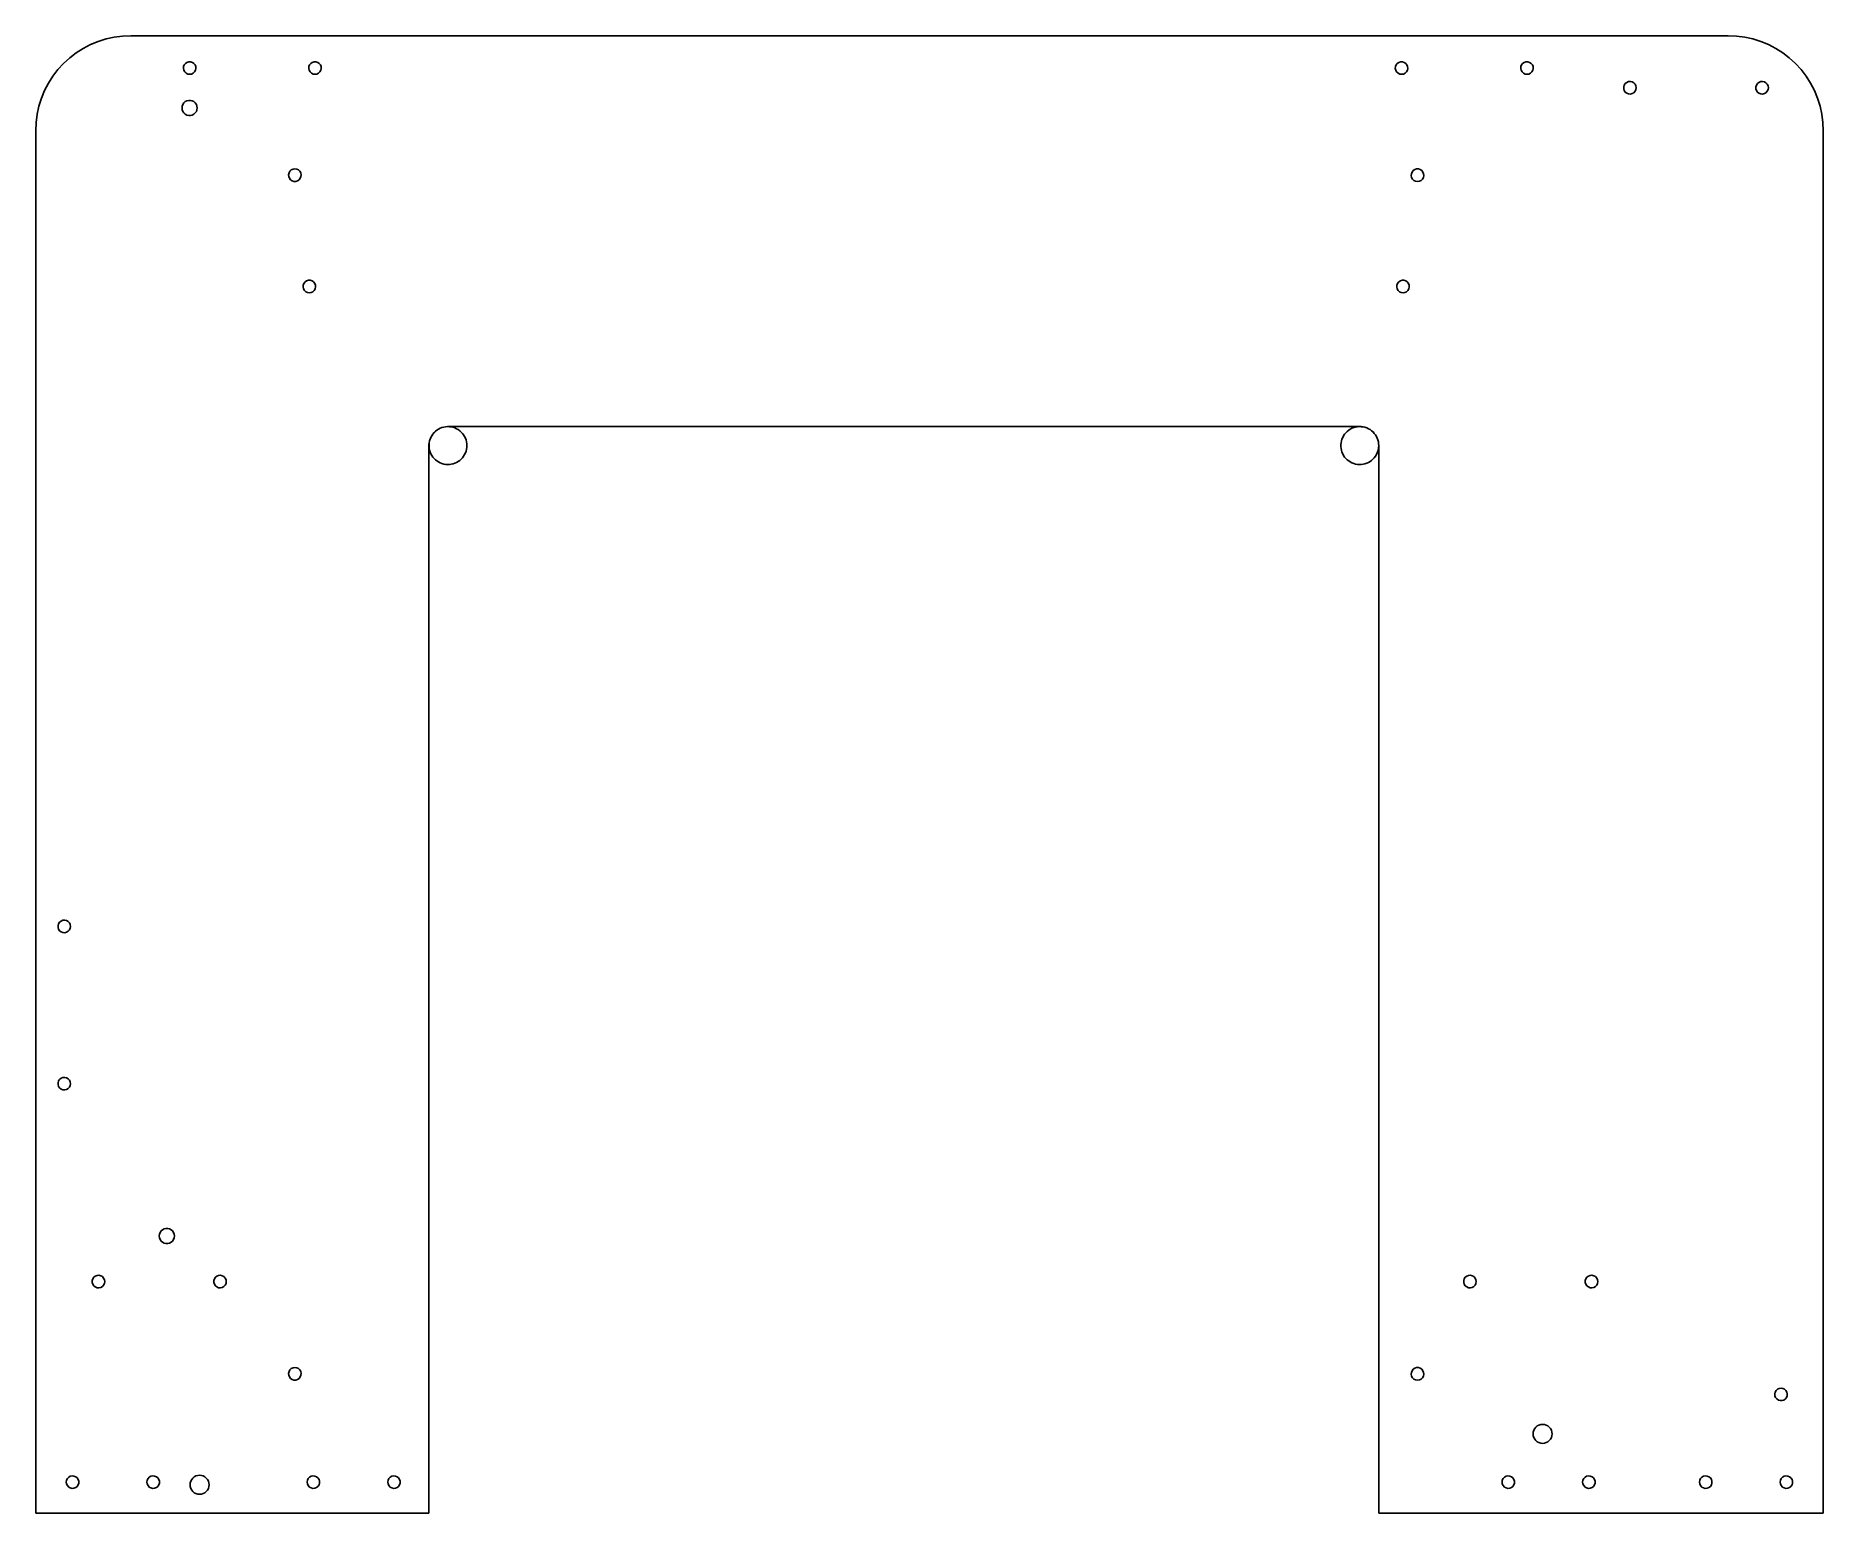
# Model space of a CAD drawing. Header units: metres. Extents: x -235 to 235, y 0 to 389.
import ezdxf

# ---------------------------------------------------------------- set-up
doc = ezdxf.new("R2010")
doc.units = ezdxf.units.M

msp = doc.modelspace()

# ---------------------------------------------------------------- linework, layer by layer
for p, q in [((-220.815, 386.658), (-222.75, 385.651)), ((-218.8, 387.492), (-220.815, 386.658)), ((-216.72, 388.148), (-218.8, 387.492)), ((-214.591, 388.62), (-216.72, 388.148)), ((-212.429, 388.905), (-214.591, 388.62)), ((-210.25, 389), (-212.429, 388.905)), ((210.25, 389), (-210.25, 389)), ((212.429, 388.905), (210.25, 389)), ((214.591, 388.62), (212.429, 388.905)), ((216.72, 388.148), (214.591, 388.62)), ((218.8, 387.492), (216.72, 388.148)), ((220.815, 386.658), (218.8, 387.492)), ((222.75, 385.651), (220.815, 386.658)), ((-227.928, 381.678), (-229.401, 380.07)), ((-226.32, 383.151), (-227.928, 381.678)), ((-224.589, 384.479), (-226.32, 383.151)), ((-222.75, 385.651), (-224.589, 384.479)), ((-196.359, 380.867), (-196.179, 381.325)), ((-196.179, 381.325), (-195.872, 381.71)), ((-195.872, 381.71), (-195.466, 381.987)), ((-195.466, 381.987), (-194.996, 382.132)), ((-194.996, 382.132), (-194.504, 382.132)), ((-194.504, 382.132), (-194.034, 381.987)), ((-194.034, 381.987), (-193.628, 381.71)), ((-193.628, 381.71), (-193.321, 381.325)), ((-193.321, 381.325), (-193.141, 380.867)), ((-163.359, 380.867), (-163.179, 381.325)), ((-163.179, 381.325), (-162.872, 381.71)), ((-162.872, 381.71), (-162.466, 381.987)), ((-162.466, 381.987), (-161.996, 382.132)), ((-161.996, 382.132), (-161.504, 382.132)), ((-161.504, 382.132), (-161.034, 381.987)), ((-161.034, 381.987), (-160.628, 381.71)), ((-160.628, 381.71), (-160.321, 381.325)), ((-160.321, 381.325), (-160.141, 380.867)), ((122.641, 380.867), (122.821, 381.325)), ((122.821, 381.325), (123.128, 381.71)), ((123.128, 381.71), (123.534, 381.987)), ((123.534, 381.987), (124.004, 382.132)), ((124.004, 382.132), (124.496, 382.132)), ((124.496, 382.132), (124.966, 381.987)), ((124.966, 381.987), (125.372, 381.71)), ((125.372, 381.71), (125.679, 381.325)), ((125.679, 381.325), (125.859, 380.867)), ((155.641, 380.867), (155.821, 381.325)), ((155.821, 381.325), (156.128, 381.71)), ((156.128, 381.71), (156.534, 381.987)), ((156.534, 381.987), (157.004, 382.132)), ((157.004, 382.132), (157.496, 382.132)), ((157.496, 382.132), (157.966, 381.987)), ((157.966, 381.987), (158.372, 381.71)), ((158.372, 381.71), (158.679, 381.325)), ((158.679, 381.325), (158.859, 380.867)), ((224.589, 384.479), (222.75, 385.651)), ((226.32, 383.151), (224.589, 384.479)), ((227.928, 381.678), (226.32, 383.151)), ((229.401, 380.07), (227.928, 381.678)), ((-231.901, 376.5), (-232.908, 374.565)), ((-230.729, 378.339), (-231.901, 376.5)), ((-229.401, 380.07), (-230.729, 378.339)), ((-196.395, 380.377), (-196.359, 380.867)), ((-196.286, 379.897), (-196.395, 380.377)), ((-196.04, 379.471), (-196.286, 379.897)), ((-195.679, 379.137), (-196.04, 379.471)), ((-195.236, 378.923), (-195.679, 379.137)), ((-194.75, 378.85), (-195.236, 378.923)), ((-194.264, 378.923), (-194.75, 378.85)), ((-193.821, 379.137), (-194.264, 378.923)), ((-193.46, 379.471), (-193.821, 379.137)), ((-193.214, 379.897), (-193.46, 379.471)), ((-193.105, 380.377), (-193.214, 379.897)), ((-193.141, 380.867), (-193.105, 380.377)), ((-163.395, 380.377), (-163.359, 380.867)), ((-163.286, 379.897), (-163.395, 380.377)), ((-163.04, 379.471), (-163.286, 379.897)), ((-162.679, 379.137), (-163.04, 379.471)), ((-162.236, 378.923), (-162.679, 379.137)), ((-161.75, 378.85), (-162.236, 378.923)), ((-161.264, 378.923), (-161.75, 378.85)), ((-160.821, 379.137), (-161.264, 378.923)), ((-160.46, 379.471), (-160.821, 379.137)), ((-160.214, 379.897), (-160.46, 379.471)), ((-160.105, 380.377), (-160.214, 379.897)), ((-160.141, 380.867), (-160.105, 380.377)), ((122.605, 380.377), (122.641, 380.867)), ((122.714, 379.897), (122.605, 380.377)), ((122.96, 379.471), (122.714, 379.897)), ((123.321, 379.137), (122.96, 379.471)), ((123.764, 378.923), (123.321, 379.137)), ((124.25, 378.85), (123.764, 378.923)), ((124.736, 378.923), (124.25, 378.85)), ((125.179, 379.137), (124.736, 378.923)), ((125.54, 379.471), (125.179, 379.137)), ((125.786, 379.897), (125.54, 379.471)), ((125.895, 380.377), (125.786, 379.897)), ((125.859, 380.867), (125.895, 380.377)), ((155.605, 380.377), (155.641, 380.867)), ((155.714, 379.897), (155.605, 380.377)), ((155.96, 379.471), (155.714, 379.897)), ((156.321, 379.137), (155.96, 379.471)), ((156.764, 378.923), (156.321, 379.137)), ((157.25, 378.85), (156.764, 378.923)), ((157.736, 378.923), (157.25, 378.85)), ((158.179, 379.137), (157.736, 378.923)), ((158.54, 379.471), (158.179, 379.137)), ((158.786, 379.897), (158.54, 379.471)), ((158.895, 380.377), (158.786, 379.897)), ((158.859, 380.867), (158.895, 380.377)), ((182.863, 376.016), (183.14, 376.422)), ((183.14, 376.422), (183.525, 376.729)), ((183.525, 376.729), (183.983, 376.909)), ((183.983, 376.909), (184.473, 376.945)), ((184.473, 376.945), (184.953, 376.836)), ((184.953, 376.836), (185.379, 376.59)), ((185.379, 376.59), (185.713, 376.229)), ((217.663, 376.016), (217.94, 376.422)), ((217.94, 376.422), (218.325, 376.729)), ((218.325, 376.729), (218.783, 376.909)), ((218.783, 376.909), (219.273, 376.945)), ((219.273, 376.945), (219.753, 376.836)), ((219.753, 376.836), (220.179, 376.59)), ((220.179, 376.59), (220.513, 376.229)), ((230.729, 378.339), (229.401, 380.07)), ((231.901, 376.5), (230.729, 378.339)), ((232.908, 374.565), (231.901, 376.5)), ((-233.742, 372.55), (-234.398, 370.47)), ((-232.908, 374.565), (-233.742, 372.55)), ((-195.886, 371.646), (-195.459, 371.87)), ((-195.459, 371.87), (-194.991, 371.985)), ((-194.991, 371.985), (-194.509, 371.985)), ((-194.509, 371.985), (-194.041, 371.87)), ((-194.041, 371.87), (-193.614, 371.646)), ((182.718, 375.546), (182.863, 376.016)), ((182.718, 375.054), (182.718, 375.546)), ((182.863, 374.584), (182.718, 375.054)), ((183.14, 374.178), (182.863, 374.584)), ((183.525, 373.871), (183.14, 374.178)), ((183.983, 373.691), (183.525, 373.871)), ((184.473, 373.655), (183.983, 373.691)), ((184.953, 373.764), (184.473, 373.655)), ((185.379, 374.01), (184.953, 373.764)), ((185.713, 374.371), (185.379, 374.01)), ((185.713, 376.229), (185.927, 375.786)), ((185.927, 374.814), (185.713, 374.371)), ((185.927, 375.786), (186, 375.3)), ((186, 375.3), (185.927, 374.814)), ((217.518, 375.546), (217.663, 376.016)), ((217.518, 375.054), (217.518, 375.546)), ((217.663, 374.584), (217.518, 375.054)), ((217.94, 374.178), (217.663, 374.584)), ((218.325, 373.871), (217.94, 374.178)), ((218.783, 373.691), (218.325, 373.871)), ((219.273, 373.655), (218.783, 373.691)), ((219.753, 373.764), (219.273, 373.655)), ((220.179, 374.01), (219.753, 373.764)), ((220.513, 374.371), (220.179, 374.01)), ((220.513, 376.229), (220.727, 375.786)), ((220.727, 374.814), (220.513, 374.371)), ((220.727, 375.786), (220.8, 375.3)), ((220.8, 375.3), (220.727, 374.814)), ((233.742, 372.55), (232.908, 374.565)), ((234.398, 370.47), (233.742, 372.55)), ((-234.87, 368.341), (-235.155, 366.179)), ((-234.398, 370.47), (-234.87, 368.341)), ((-196.75, 370), (-196.692, 370.479)), ((-196.692, 369.521), (-196.75, 370)), ((-196.692, 370.479), (-196.521, 370.929)), ((-196.521, 369.071), (-196.692, 369.521)), ((-196.521, 370.929), (-196.247, 371.326)), ((-196.247, 368.674), (-196.521, 369.071)), ((-196.247, 371.326), (-195.886, 371.646)), ((-195.886, 368.354), (-196.247, 368.674)), ((-195.459, 368.13), (-195.886, 368.354)), ((-194.991, 368.015), (-195.459, 368.13)), ((-194.509, 368.015), (-194.991, 368.015)), ((-194.041, 368.13), (-194.509, 368.015)), ((-193.614, 368.354), (-194.041, 368.13)), ((-193.614, 371.646), (-193.253, 371.326)), ((-193.253, 368.674), (-193.614, 368.354)), ((-193.253, 371.326), (-192.979, 370.929)), ((-192.979, 369.071), (-193.253, 368.674)), ((-192.979, 370.929), (-192.808, 370.479)), ((-192.808, 369.521), (-192.979, 369.071)), ((-192.808, 370.479), (-192.75, 370)), ((-192.75, 370), (-192.808, 369.521)), ((234.87, 368.341), (234.398, 370.47)), ((235.155, 366.179), (234.87, 368.341)), ((-235.155, 366.179), (-235.25, 364)), ((-235.25, 364), (-235.25, 0)), ((235.25, 364), (235.155, 366.179)), ((235.25, 0), (235.25, 364)), ((-168.695, 352.413), (-168.586, 352.893)), ((-168.586, 352.893), (-168.34, 353.319)), ((-168.34, 353.319), (-167.979, 353.653)), ((-167.979, 353.653), (-167.536, 353.867)), ((-167.536, 353.867), (-167.05, 353.94)), ((-167.05, 353.94), (-166.564, 353.867)), ((-166.564, 353.867), (-166.121, 353.653)), ((-166.121, 353.653), (-165.76, 353.319)), ((-165.76, 353.319), (-165.514, 352.893)), ((-165.514, 352.893), (-165.405, 352.413)), ((126.841, 352.657), (127.021, 353.115)), ((127.021, 353.115), (127.328, 353.5)), ((127.328, 353.5), (127.734, 353.777)), ((127.734, 353.777), (128.204, 353.922)), ((128.204, 353.922), (128.696, 353.922)), ((128.696, 353.922), (129.166, 353.777)), ((129.166, 353.777), (129.572, 353.5)), ((129.572, 353.5), (129.879, 353.115)), ((129.879, 353.115), (130.059, 352.657)), ((-168.659, 351.923), (-168.695, 352.413)), ((-168.479, 351.465), (-168.659, 351.923)), ((-168.172, 351.08), (-168.479, 351.465)), ((-167.766, 350.803), (-168.172, 351.08)), ((-167.296, 350.658), (-167.766, 350.803)), ((-166.804, 350.658), (-167.296, 350.658)), ((-166.334, 350.803), (-166.804, 350.658)), ((-165.928, 351.08), (-166.334, 350.803)), ((-165.621, 351.465), (-165.928, 351.08)), ((-165.441, 351.923), (-165.621, 351.465)), ((-165.405, 352.413), (-165.441, 351.923)), ((126.805, 352.167), (126.841, 352.657)), ((126.914, 351.687), (126.805, 352.167)), ((127.16, 351.261), (126.914, 351.687)), ((127.521, 350.927), (127.16, 351.261)), ((127.964, 350.713), (127.521, 350.927)), ((128.45, 350.64), (127.964, 350.713)), ((128.936, 350.713), (128.45, 350.64)), ((129.379, 350.927), (128.936, 350.713)), ((129.74, 351.261), (129.379, 350.927)), ((129.986, 351.687), (129.74, 351.261)), ((130.095, 352.167), (129.986, 351.687)), ((130.059, 352.657), (130.095, 352.167)), ((-164.895, 322.857), (-164.859, 323.347)), ((-164.786, 322.377), (-164.895, 322.857)), ((-164.859, 323.347), (-164.679, 323.805)), ((-164.54, 321.951), (-164.786, 322.377)), ((-164.679, 323.805), (-164.372, 324.19)), ((-164.179, 321.617), (-164.54, 321.951)), ((-164.372, 324.19), (-163.966, 324.467)), ((-163.736, 321.403), (-164.179, 321.617)), ((-163.966, 324.467), (-163.496, 324.612)), ((-163.25, 321.33), (-163.736, 321.403)), ((-163.496, 324.612), (-163.004, 324.612)), ((-162.764, 321.403), (-163.25, 321.33)), ((-163.004, 324.612), (-162.534, 324.467)), ((-162.321, 321.617), (-162.764, 321.403)), ((-162.534, 324.467), (-162.128, 324.19)), ((-161.96, 321.951), (-162.321, 321.617)), ((-162.128, 324.19), (-161.821, 323.805)), ((-161.714, 322.377), (-161.96, 321.951)), ((-161.821, 323.805), (-161.641, 323.347)), ((-161.605, 322.857), (-161.714, 322.377)), ((-161.641, 323.347), (-161.605, 322.857)), ((123.005, 322.857), (123.041, 323.347)), ((123.114, 322.377), (123.005, 322.857)), ((123.041, 323.347), (123.221, 323.805)), ((123.36, 321.951), (123.114, 322.377)), ((123.221, 323.805), (123.528, 324.19)), ((123.721, 321.617), (123.36, 321.951)), ((123.528, 324.19), (123.934, 324.467)), ((124.164, 321.403), (123.721, 321.617)), ((123.934, 324.467), (124.404, 324.612)), ((124.65, 321.33), (124.164, 321.403)), ((124.404, 324.612), (124.896, 324.612)), ((125.136, 321.403), (124.65, 321.33)), ((124.896, 324.612), (125.366, 324.467)), ((125.579, 321.617), (125.136, 321.403)), ((125.366, 324.467), (125.772, 324.19)), ((125.94, 321.951), (125.579, 321.617)), ((125.772, 324.19), (126.079, 323.805)), ((126.186, 322.377), (125.94, 321.951)), ((126.079, 323.805), (126.259, 323.347)), ((126.295, 322.857), (126.186, 322.377)), ((126.259, 323.347), (126.295, 322.857)), ((-131.694, 281.845), (-131.595, 282.334)), ((-131.586, 282.331), (-131.684, 281.844)), ((-131.595, 282.334), (-131.448, 282.81)), ((-131.439, 282.807), (-131.586, 282.331)), ((-131.448, 282.81), (-131.255, 283.269)), ((-131.246, 283.265), (-131.439, 282.807)), ((-131.255, 283.269), (-131.016, 283.707)), ((-131.008, 283.702), (-131.246, 283.265)), ((-131.016, 283.707), (-130.736, 284.119)), ((-130.728, 284.113), (-131.008, 283.702)), ((-130.736, 284.119), (-130.415, 284.501)), ((-130.408, 284.494), (-130.728, 284.113)), ((-130.415, 284.501), (-130.058, 284.849)), ((-130.052, 284.841), (-130.408, 284.494)), ((-130.058, 284.849), (-129.669, 285.16)), ((-129.663, 285.152), (-130.052, 284.841)), ((-129.669, 285.16), (-129.25, 285.43)), ((-129.245, 285.421), (-129.663, 285.152)), ((-129.25, 285.43), (-128.806, 285.658)), ((-128.802, 285.648), (-129.245, 285.421)), ((-128.806, 285.658), (-128.342, 285.84)), ((-128.339, 285.83), (-128.802, 285.648)), ((-128.342, 285.84), (-127.863, 285.975)), ((-127.86, 285.965), (-128.339, 285.83)), ((-127.863, 285.975), (-127.372, 286.061)), ((-127.37, 286.051), (-127.86, 285.965)), ((-127.372, 286.061), (-126.875, 286.098)), ((-126.874, 286.088), (-127.37, 286.051)), ((-126.875, 286.098), (-126.75, 286.1)), ((-126.377, 286.076), (-126.874, 286.088)), ((-126.75, 286.1), (113.25, 286.1)), ((-125.883, 286.014), (-126.377, 286.076)), ((-125.398, 285.903), (-125.883, 286.014)), ((-124.927, 285.745), (-125.398, 285.903)), ((-124.473, 285.54), (-124.927, 285.745)), ((-124.043, 285.292), (-124.473, 285.54)), ((-123.639, 285.001), (-124.043, 285.292)), ((-123.266, 284.672), (-123.639, 285.001)), ((-122.927, 284.307), (-123.266, 284.672)), ((-122.627, 283.911), (-122.927, 284.307)), ((-122.368, 283.486), (-122.627, 283.911)), ((-122.152, 283.038), (-122.368, 283.486)), ((-121.982, 282.571), (-122.152, 283.038)), ((-121.859, 282.089), (-121.982, 282.571)), ((108.414, 282.331), (108.316, 281.844)), ((108.561, 282.807), (108.414, 282.331)), ((108.754, 283.265), (108.561, 282.807)), ((108.992, 283.702), (108.754, 283.265)), ((109.272, 284.113), (108.992, 283.702)), ((109.592, 284.494), (109.272, 284.113)), ((109.948, 284.841), (109.592, 284.494)), ((110.337, 285.152), (109.948, 284.841)), ((110.755, 285.421), (110.337, 285.152)), ((111.198, 285.648), (110.755, 285.421)), ((111.661, 285.83), (111.198, 285.648)), ((112.14, 285.965), (111.661, 285.83)), ((112.63, 286.051), (112.14, 285.965)), ((113.126, 286.088), (112.63, 286.051)), ((113.623, 286.076), (113.126, 286.088)), ((113.25, 286.1), (113.624, 286.086)), ((114.117, 286.014), (113.623, 286.076)), ((113.624, 286.086), (114.118, 286.024)), ((114.601, 285.903), (114.117, 286.014)), ((114.118, 286.024), (114.604, 285.913)), ((115.073, 285.745), (114.601, 285.903)), ((114.604, 285.913), (115.077, 285.754)), ((115.526, 285.54), (115.073, 285.745)), ((115.077, 285.754), (115.531, 285.549)), ((115.957, 285.292), (115.526, 285.54)), ((115.531, 285.549), (115.963, 285.3)), ((116.361, 285.001), (115.957, 285.292)), ((115.963, 285.3), (116.367, 285.009)), ((116.734, 284.672), (116.361, 285.001)), ((116.367, 285.009), (116.741, 284.679)), ((117.073, 284.307), (116.734, 284.672)), ((116.741, 284.679), (117.08, 284.314)), ((117.373, 283.911), (117.073, 284.307)), ((117.08, 284.314), (117.381, 283.917)), ((117.632, 283.486), (117.373, 283.911)), ((117.381, 283.917), (117.641, 283.491)), ((117.848, 283.038), (117.632, 283.486)), ((117.641, 283.491), (117.857, 283.042)), ((118.018, 282.571), (117.848, 283.038)), ((117.857, 283.042), (118.028, 282.574)), ((118.141, 282.089), (118.018, 282.571)), ((118.028, 282.574), (118.151, 282.091)), ((-131.75, 281.1), (-131.744, 281.349)), ((-131.75, 0), (-131.75, 281.1)), ((-131.744, 281.349), (-131.694, 281.845)), ((-131.684, 281.844), (-131.734, 281.349)), ((-131.734, 281.349), (-131.734, 280.851)), ((-131.734, 280.851), (-131.684, 280.356)), ((-131.684, 280.356), (-131.586, 279.869)), ((-131.586, 279.869), (-131.439, 279.393)), ((-131.439, 279.393), (-131.246, 278.935)), ((-131.246, 278.935), (-131.008, 278.498)), ((-131.008, 278.498), (-130.728, 278.087)), ((-130.728, 278.087), (-130.408, 277.706)), ((-130.408, 277.706), (-130.052, 277.359)), ((-123.266, 277.528), (-122.927, 277.892)), ((-122.927, 277.892), (-122.627, 278.289)), ((-122.627, 278.289), (-122.368, 278.714)), ((-122.368, 278.714), (-122.152, 279.162)), ((-122.152, 279.162), (-121.982, 279.629)), ((-121.982, 279.629), (-121.859, 280.111)), ((-121.785, 281.597), (-121.859, 282.089)), ((-121.859, 280.111), (-121.785, 280.603)), ((-121.76, 281.1), (-121.785, 281.597)), ((-121.785, 280.603), (-121.76, 281.1)), ((108.316, 281.844), (108.266, 281.349)), ((108.266, 281.349), (108.266, 280.851)), ((108.266, 280.851), (108.316, 280.356)), ((108.316, 280.356), (108.414, 279.869)), ((108.414, 279.869), (108.561, 279.393)), ((108.561, 279.393), (108.754, 278.935)), ((108.754, 278.935), (108.992, 278.498)), ((108.992, 278.498), (109.272, 278.087)), ((109.272, 278.087), (109.592, 277.706)), ((109.592, 277.706), (109.948, 277.359)), ((116.734, 277.528), (117.073, 277.892)), ((117.073, 277.892), (117.373, 278.289)), ((117.373, 278.289), (117.632, 278.714)), ((117.632, 278.714), (117.848, 279.162)), ((117.848, 279.162), (118.018, 279.629)), ((118.018, 279.629), (118.141, 280.111)), ((118.215, 281.597), (118.141, 282.089)), ((118.141, 280.111), (118.215, 280.603)), ((118.151, 282.091), (118.225, 281.598)), ((118.24, 281.1), (118.215, 281.597)), ((118.215, 280.603), (118.24, 281.1)), ((118.225, 281.598), (118.25, 281.1)), ((118.25, 281.1), (118.25, 0)), ((-130.052, 277.359), (-129.663, 277.048)), ((-129.663, 277.048), (-129.245, 276.779)), ((-129.245, 276.779), (-128.802, 276.552)), ((-128.802, 276.552), (-128.339, 276.37)), ((-128.339, 276.37), (-127.86, 276.235)), ((-127.86, 276.235), (-127.37, 276.149)), ((-127.37, 276.149), (-126.874, 276.112)), ((-126.874, 276.112), (-126.377, 276.124)), ((-126.377, 276.124), (-125.883, 276.186)), ((-125.883, 276.186), (-125.398, 276.296)), ((-125.398, 276.296), (-124.927, 276.455)), ((-124.927, 276.455), (-124.473, 276.66)), ((-124.473, 276.66), (-124.043, 276.908)), ((-124.043, 276.908), (-123.639, 277.199)), ((-123.639, 277.199), (-123.266, 277.528)), ((109.948, 277.359), (110.337, 277.048)), ((110.337, 277.048), (110.755, 276.779)), ((110.755, 276.779), (111.198, 276.552)), ((111.198, 276.552), (111.661, 276.37)), ((111.661, 276.37), (112.14, 276.235)), ((112.14, 276.235), (112.63, 276.149)), ((112.63, 276.149), (113.126, 276.112)), ((113.126, 276.112), (113.623, 276.124)), ((113.623, 276.124), (114.117, 276.186)), ((114.117, 276.186), (114.601, 276.296)), ((114.601, 276.296), (115.073, 276.455)), ((115.073, 276.455), (115.526, 276.66)), ((115.526, 276.66), (115.957, 276.908)), ((115.957, 276.908), (116.361, 277.199)), ((116.361, 277.199), (116.734, 277.528)), ((-229.237, 155.216), (-228.96, 155.622)), ((-228.96, 155.622), (-228.575, 155.929)), ((-228.575, 155.929), (-228.117, 156.109)), ((-228.117, 156.109), (-227.627, 156.145)), ((-227.627, 156.145), (-227.147, 156.036)), ((-227.147, 156.036), (-226.721, 155.79)), ((-226.721, 155.79), (-226.387, 155.429)), ((-226.387, 155.429), (-226.173, 154.986)), ((-229.382, 154.746), (-229.237, 155.216)), ((-229.382, 154.254), (-229.382, 154.746)), ((-229.237, 153.784), (-229.382, 154.254)), ((-228.96, 153.378), (-229.237, 153.784)), ((-228.575, 153.071), (-228.96, 153.378)), ((-228.117, 152.891), (-228.575, 153.071)), ((-227.627, 152.855), (-228.117, 152.891)), ((-227.147, 152.964), (-227.627, 152.855)), ((-226.721, 153.21), (-227.147, 152.964)), ((-226.387, 153.571), (-226.721, 153.21)), ((-226.173, 154.014), (-226.387, 153.571)), ((-226.173, 154.986), (-226.1, 154.5)), ((-226.1, 154.5), (-226.173, 154.014)), ((-229.382, 113.346), (-229.237, 113.816)), ((-229.382, 112.854), (-229.382, 113.346)), ((-229.237, 113.816), (-228.96, 114.222)), ((-228.96, 114.222), (-228.575, 114.529)), ((-228.575, 114.529), (-228.117, 114.709)), ((-228.117, 114.709), (-227.627, 114.745)), ((-227.627, 114.745), (-227.147, 114.636)), ((-227.147, 114.636), (-226.721, 114.39)), ((-226.721, 114.39), (-226.387, 114.029)), ((-226.387, 114.029), (-226.173, 113.586)), ((-226.173, 113.586), (-226.1, 113.1)), ((-226.1, 113.1), (-226.173, 112.614)), ((-229.237, 112.384), (-229.382, 112.854)), ((-228.96, 111.978), (-229.237, 112.384)), ((-228.575, 111.671), (-228.96, 111.978)), ((-228.117, 111.491), (-228.575, 111.671)), ((-227.627, 111.455), (-228.117, 111.491)), ((-227.147, 111.564), (-227.627, 111.455)), ((-226.721, 111.81), (-227.147, 111.564)), ((-226.387, 112.171), (-226.721, 111.81)), ((-226.173, 112.614), (-226.387, 112.171)), ((-202.75, 73), (-202.692, 73.4786)), ((-202.692, 72.5214), (-202.75, 73)), ((-202.692, 73.4786), (-202.521, 73.9294)), ((-202.521, 72.0705), (-202.692, 72.5214)), ((-202.521, 73.9294), (-202.247, 74.3262)), ((-202.247, 71.6738), (-202.521, 72.0705)), ((-202.247, 74.3262), (-201.886, 74.646)), ((-201.886, 71.354), (-202.247, 71.6738)), ((-201.886, 74.646), (-201.459, 74.87)), ((-201.459, 71.13), (-201.886, 71.354)), ((-201.459, 74.87), (-200.991, 74.9854)), ((-200.991, 71.0146), (-201.459, 71.13)), ((-200.991, 74.9854), (-200.509, 74.9854)), ((-200.509, 71.0146), (-200.991, 71.0146)), ((-200.509, 74.9854), (-200.041, 74.87)), ((-200.041, 71.13), (-200.509, 71.0146)), ((-200.041, 74.87), (-199.614, 74.646)), ((-199.614, 71.354), (-200.041, 71.13)), ((-199.614, 74.646), (-199.253, 74.3262)), ((-199.253, 71.6738), (-199.614, 71.354)), ((-199.253, 74.3262), (-198.979, 73.9294)), ((-198.979, 72.0705), (-199.253, 71.6738)), ((-198.979, 73.9294), (-198.808, 73.4786)), ((-198.808, 72.5214), (-198.979, 72.0705)), ((-198.808, 73.4786), (-198.75, 73)), ((-198.75, 73), (-198.808, 72.5214)), ((-220.382, 61.2459), (-220.237, 61.7159)), ((-220.382, 60.7541), (-220.382, 61.2459)), ((-220.237, 61.7159), (-219.96, 62.1223)), ((-219.96, 62.1223), (-219.575, 62.4289)), ((-219.575, 62.4289), (-219.117, 62.6086)), ((-219.117, 62.6086), (-218.627, 62.6454)), ((-218.627, 62.6454), (-218.147, 62.5359)), ((-218.147, 62.5359), (-217.721, 62.29)), ((-217.721, 62.29), (-217.387, 61.9295)), ((-217.387, 61.9295), (-217.173, 61.4863)), ((-217.173, 61.4863), (-217.1, 61)), ((-188.382, 61.2459), (-188.237, 61.7159)), ((-188.382, 60.7541), (-188.382, 61.2459)), ((-188.237, 61.7159), (-187.96, 62.1223)), ((-187.96, 62.1223), (-187.575, 62.4289)), ((-187.575, 62.4289), (-187.117, 62.6086)), ((-187.117, 62.6086), (-186.627, 62.6454)), ((-186.627, 62.6454), (-186.147, 62.5359)), ((-186.147, 62.5359), (-185.721, 62.29)), ((-185.721, 62.29), (-185.387, 61.9295)), ((-185.387, 61.9295), (-185.173, 61.4863)), ((-185.173, 61.4863), (-185.1, 61)), ((140.618, 61.2459), (140.763, 61.7159)), ((140.618, 60.7541), (140.618, 61.2459)), ((140.763, 61.7159), (141.04, 62.1223)), ((141.04, 62.1223), (141.425, 62.4289)), ((141.425, 62.4289), (141.883, 62.6086)), ((141.883, 62.6086), (142.373, 62.6454)), ((142.373, 62.6454), (142.853, 62.5359)), ((142.853, 62.5359), (143.279, 62.29)), ((143.279, 62.29), (143.613, 61.9295)), ((143.613, 61.9295), (143.827, 61.4863)), ((143.827, 61.4863), (143.9, 61)), ((172.618, 61.2459), (172.763, 61.7159)), ((172.618, 60.7541), (172.618, 61.2459)), ((172.763, 61.7159), (173.04, 62.1223)), ((173.04, 62.1223), (173.425, 62.4289)), ((173.425, 62.4289), (173.883, 62.6086)), ((173.883, 62.6086), (174.373, 62.6454)), ((174.373, 62.6454), (174.853, 62.5359)), ((174.853, 62.5359), (175.279, 62.29)), ((175.279, 62.29), (175.613, 61.9295)), ((175.613, 61.9295), (175.827, 61.4863)), ((175.827, 61.4863), (175.9, 61)), ((-220.237, 60.2841), (-220.382, 60.7541)), ((-219.96, 59.8777), (-220.237, 60.2841)), ((-219.575, 59.571), (-219.96, 59.8777)), ((-219.117, 59.3914), (-219.575, 59.571)), ((-218.627, 59.3546), (-219.117, 59.3914)), ((-218.147, 59.4641), (-218.627, 59.3546)), ((-217.721, 59.71), (-218.147, 59.4641)), ((-217.387, 60.0705), (-217.721, 59.71)), ((-217.173, 60.5136), (-217.387, 60.0705)), ((-217.1, 61), (-217.173, 60.5136)), ((-188.237, 60.2841), (-188.382, 60.7541)), ((-187.96, 59.8777), (-188.237, 60.2841)), ((-187.575, 59.571), (-187.96, 59.8777)), ((-187.117, 59.3914), (-187.575, 59.571)), ((-186.627, 59.3546), (-187.117, 59.3914)), ((-186.147, 59.4641), (-186.627, 59.3546)), ((-185.721, 59.71), (-186.147, 59.4641)), ((-185.387, 60.0705), (-185.721, 59.71)), ((-185.173, 60.5136), (-185.387, 60.0705)), ((-185.1, 61), (-185.173, 60.5136)), ((140.763, 60.2841), (140.618, 60.7541)), ((141.04, 59.8777), (140.763, 60.2841)), ((141.425, 59.571), (141.04, 59.8777)), ((141.883, 59.3914), (141.425, 59.571)), ((142.373, 59.3546), (141.883, 59.3914)), ((142.853, 59.4641), (142.373, 59.3546)), ((143.279, 59.71), (142.853, 59.4641)), ((143.613, 60.0705), (143.279, 59.71)), ((143.827, 60.5136), (143.613, 60.0705)), ((143.9, 61), (143.827, 60.5136)), ((172.763, 60.2841), (172.618, 60.7541)), ((173.04, 59.8777), (172.763, 60.2841)), ((173.425, 59.571), (173.04, 59.8777)), ((173.883, 59.3914), (173.425, 59.571)), ((174.373, 59.3546), (173.883, 59.3914)), ((174.853, 59.4641), (174.373, 59.3546)), ((175.279, 59.71), (174.853, 59.4641)), ((175.613, 60.0705), (175.279, 59.71)), ((175.827, 60.5136), (175.613, 60.0705)), ((175.9, 61), (175.827, 60.5136)), ((-168.586, 37.3128), (-168.34, 37.7388)), ((-168.34, 37.7388), (-167.979, 38.0733)), ((-167.979, 38.0733), (-167.536, 38.2867)), ((-167.536, 38.2867), (-167.05, 38.36)), ((-167.05, 38.36), (-166.564, 38.2867)), ((-166.564, 38.2867), (-166.121, 38.0733)), ((-166.121, 38.0733), (-165.76, 37.7388)), ((-165.76, 37.7388), (-165.514, 37.3128)), ((127.021, 37.535), (127.328, 37.9195)), ((127.328, 37.9195), (127.734, 38.1966)), ((127.734, 38.1966), (128.204, 38.3416)), ((128.204, 38.3416), (128.696, 38.3416)), ((128.696, 38.3416), (129.166, 38.1966)), ((129.166, 38.1966), (129.572, 37.9195)), ((129.572, 37.9195), (129.879, 37.535)), ((-168.695, 36.8333), (-168.586, 37.3128)), ((-168.659, 36.3428), (-168.695, 36.8333)), ((-168.479, 35.885), (-168.659, 36.3428)), ((-168.172, 35.5005), (-168.479, 35.885)), ((-167.766, 35.2234), (-168.172, 35.5005)), ((-167.296, 35.0784), (-167.766, 35.2234)), ((-166.804, 35.0784), (-167.296, 35.0784)), ((-166.334, 35.2234), (-166.804, 35.0784)), ((-165.928, 35.5005), (-166.334, 35.2234)), ((-165.621, 35.885), (-165.928, 35.5005)), ((-165.441, 36.3428), (-165.621, 35.885)), ((-165.514, 37.3128), (-165.405, 36.8333)), ((-165.405, 36.8333), (-165.441, 36.3428)), ((126.805, 36.5867), (126.841, 37.0771)), ((126.914, 36.1072), (126.805, 36.5867)), ((126.841, 37.0771), (127.021, 37.535)), ((127.16, 35.6812), (126.914, 36.1072)), ((127.521, 35.3467), (127.16, 35.6812)), ((127.964, 35.1333), (127.521, 35.3467)), ((128.45, 35.06), (127.964, 35.1333)), ((128.936, 35.1333), (128.45, 35.06)), ((129.379, 35.3467), (128.936, 35.1333)), ((129.74, 35.6812), (129.379, 35.3467)), ((129.986, 36.1072), (129.74, 35.6812)), ((129.879, 37.535), (130.059, 37.0771)), ((130.095, 36.5867), (129.986, 36.1072)), ((130.059, 37.0771), (130.095, 36.5867)), ((223.664, 32.8767), (224.15, 32.95)), ((224.15, 32.95), (224.636, 32.8767)), ((222.505, 31.4233), (222.614, 31.9028)), ((222.541, 30.9328), (222.505, 31.4233)), ((222.721, 30.475), (222.541, 30.9328)), ((222.614, 31.9028), (222.86, 32.3288)), ((223.028, 30.0905), (222.721, 30.475)), ((222.86, 32.3288), (223.221, 32.6633)), ((223.434, 29.8134), (223.028, 30.0905)), ((223.221, 32.6633), (223.664, 32.8767)), ((223.904, 29.6684), (223.434, 29.8134)), ((224.396, 29.6684), (223.904, 29.6684)), ((224.866, 29.8134), (224.396, 29.6684)), ((224.636, 32.8767), (225.079, 32.6633)), ((225.272, 30.0905), (224.866, 29.8134)), ((225.079, 32.6633), (225.44, 32.3288)), ((225.579, 30.475), (225.272, 30.0905)), ((225.44, 32.3288), (225.686, 31.9028)), ((225.759, 30.9328), (225.579, 30.475)), ((225.686, 31.9028), (225.795, 31.4233)), ((225.795, 31.4233), (225.759, 30.9328)), ((158.87, 20.9), (158.918, 21.3877)), ((158.918, 20.4123), (158.87, 20.9)), ((158.918, 21.3877), (159.06, 21.8567)), ((159.06, 19.9433), (158.918, 20.4123)), ((159.06, 21.8567), (159.291, 22.2889)), ((159.291, 19.5111), (159.06, 19.9433)), ((159.291, 22.2889), (159.602, 22.6678)), ((159.602, 19.1322), (159.291, 19.5111)), ((159.602, 22.6678), (159.981, 22.9787)), ((159.981, 18.8213), (159.602, 19.1322)), ((159.981, 22.9787), (160.413, 23.2097)), ((160.413, 18.5903), (159.981, 18.8213)), ((160.413, 23.2097), (160.882, 23.352)), ((160.882, 23.352), (161.37, 23.4)), ((161.37, 23.4), (161.858, 23.352)), ((161.858, 23.352), (162.327, 23.2097)), ((162.327, 23.2097), (162.759, 22.9787)), ((162.759, 18.8213), (162.327, 18.5903)), ((162.759, 22.9787), (163.138, 22.6678)), ((163.138, 19.1322), (162.759, 18.8213)), ((163.138, 22.6678), (163.449, 22.2889)), ((163.449, 19.5111), (163.138, 19.1322)), ((163.449, 22.2889), (163.68, 21.8567)), ((163.68, 19.9433), (163.449, 19.5111)), ((163.68, 21.8567), (163.822, 21.3877)), ((163.822, 20.4123), (163.68, 19.9433)), ((163.822, 21.3877), (163.87, 20.9)), ((163.87, 20.9), (163.822, 20.4123)), ((160.882, 18.448), (160.413, 18.5903)), ((161.37, 18.4), (160.882, 18.448)), ((161.858, 18.448), (161.37, 18.4)), ((162.327, 18.5903), (161.858, 18.448)), ((-226.913, 9.12947), (-226.579, 9.49002)), ((-226.579, 9.49002), (-226.153, 9.73593)), ((-226.153, 9.73593), (-225.673, 9.84538)), ((-225.673, 9.84538), (-225.183, 9.80862)), ((-225.183, 9.80862), (-224.725, 9.62894)), ((-224.725, 9.62894), (-224.34, 9.32228)), ((-205.693, 9.12947), (-205.359, 9.49002)), ((-205.359, 9.49002), (-204.933, 9.73593)), ((-204.933, 9.73593), (-204.453, 9.84538)), ((-204.453, 9.84538), (-203.963, 9.80862)), ((-203.963, 9.80862), (-203.505, 9.62894)), ((-203.505, 9.62894), (-203.12, 9.32228)), ((-193.898, 9.26776), (-193.519, 9.57866)), ((-193.519, 9.57866), (-193.087, 9.80969)), ((-193.087, 9.80969), (-192.618, 9.95195)), ((-192.618, 9.95195), (-192.13, 10)), ((-192.13, 10), (-191.642, 9.95195)), ((-191.642, 9.95195), (-191.173, 9.80969)), ((-191.173, 9.80969), (-190.741, 9.57866)), ((-190.741, 9.57866), (-190.362, 9.26776)), ((-163.533, 9.12947), (-163.199, 9.49002)), ((-163.199, 9.49002), (-162.773, 9.73593)), ((-162.773, 9.73593), (-162.293, 9.84538)), ((-162.293, 9.84538), (-161.803, 9.80862)), ((-161.803, 9.80862), (-161.345, 9.62894)), ((-161.345, 9.62894), (-160.96, 9.32228)), ((-142.313, 9.12947), (-141.979, 9.49002)), ((-141.979, 9.49002), (-141.553, 9.73593)), ((-141.553, 9.73593), (-141.073, 9.84538)), ((-141.073, 9.84538), (-140.583, 9.80862)), ((-140.583, 9.80862), (-140.125, 9.62894)), ((-140.125, 9.62894), (-139.74, 9.32228)), ((150.987, 9.12947), (151.321, 9.49002)), ((151.321, 9.49002), (151.747, 9.73593)), ((151.747, 9.73593), (152.227, 9.84538)), ((152.227, 9.84538), (152.717, 9.80862)), ((152.717, 9.80862), (153.175, 9.62894)), ((153.175, 9.62894), (153.56, 9.32228)), ((172.207, 9.12947), (172.541, 9.49002)), ((172.541, 9.49002), (172.967, 9.73593)), ((172.967, 9.73593), (173.447, 9.84538)), ((173.447, 9.84538), (173.937, 9.80862)), ((173.937, 9.80862), (174.395, 9.62894)), ((174.395, 9.62894), (174.78, 9.32228)), ((202.967, 9.12947), (203.301, 9.49002)), ((203.301, 9.49002), (203.727, 9.73593)), ((203.727, 9.73593), (204.207, 9.84538)), ((204.207, 9.84538), (204.697, 9.80862)), ((204.697, 9.80862), (205.155, 9.62894)), ((205.155, 9.62894), (205.54, 9.32228)), ((224.187, 9.12947), (224.521, 9.49002)), ((224.521, 9.49002), (224.947, 9.73593)), ((224.947, 9.73593), (225.427, 9.84538)), ((225.427, 9.84538), (225.917, 9.80862)), ((225.917, 9.80862), (226.375, 9.62894)), ((226.375, 9.62894), (226.76, 9.32228)), ((-227.2, 8.2), (-227.127, 8.68634)), ((-227.127, 7.71365), (-227.2, 8.2)), ((-227.127, 8.68634), (-226.913, 9.12947)), ((-226.913, 7.27051), (-227.127, 7.71365)), ((-226.579, 6.90997), (-226.913, 7.27051)), ((-226.153, 6.66405), (-226.579, 6.90997)), ((-225.673, 6.55461), (-226.153, 6.66405)), ((-225.183, 6.59135), (-225.673, 6.55461)), ((-224.725, 6.77106), (-225.183, 6.59135)), ((-224.34, 7.07771), (-224.725, 6.77106)), ((-224.34, 9.32228), (-224.063, 8.91589)), ((-224.063, 7.48409), (-224.34, 7.07771)), ((-224.063, 8.91589), (-223.918, 8.44591)), ((-223.918, 7.95407), (-224.063, 7.48409)), ((-223.918, 8.44591), (-223.918, 7.95407)), ((-205.98, 8.2), (-205.907, 8.68634)), ((-205.907, 7.71365), (-205.98, 8.2)), ((-205.907, 8.68634), (-205.693, 9.12947)), ((-205.693, 7.27051), (-205.907, 7.71365)), ((-205.359, 6.90997), (-205.693, 7.27051)), ((-204.933, 6.66405), (-205.359, 6.90997)), ((-204.453, 6.55461), (-204.933, 6.66405)), ((-203.963, 6.59135), (-204.453, 6.55461)), ((-203.505, 6.77106), (-203.963, 6.59135)), ((-203.12, 7.07771), (-203.505, 6.77106)), ((-203.12, 9.32228), (-202.843, 8.91589)), ((-202.843, 7.48409), (-203.12, 7.07771)), ((-202.843, 8.91589), (-202.698, 8.44591)), ((-202.698, 7.95407), (-202.843, 7.48409)), ((-202.698, 8.44591), (-202.698, 7.95407)), ((-194.63, 7.5), (-194.582, 7.98772)), ((-194.582, 7.01227), (-194.63, 7.5)), ((-194.582, 7.98772), (-194.44, 8.4567)), ((-194.44, 6.54329), (-194.582, 7.01227)), ((-194.44, 8.4567), (-194.209, 8.88892)), ((-194.209, 6.11107), (-194.44, 6.54329)), ((-194.209, 8.88892), (-193.898, 9.26776)), ((-193.898, 5.73222), (-194.209, 6.11107)), ((-193.519, 5.42133), (-193.898, 5.73222)), ((-193.087, 5.19029), (-193.519, 5.42133)), ((-192.618, 5.04803), (-193.087, 5.19029)), ((-192.13, 5), (-192.618, 5.04803)), ((-191.642, 5.04803), (-192.13, 5)), ((-191.173, 5.19029), (-191.642, 5.04803)), ((-190.741, 5.42133), (-191.173, 5.19029)), ((-190.362, 5.73222), (-190.741, 5.42133)), ((-190.362, 9.26776), (-190.051, 8.88892)), ((-190.051, 6.11107), (-190.362, 5.73222)), ((-190.051, 8.88892), (-189.82, 8.4567)), ((-189.82, 6.54329), (-190.051, 6.11107)), ((-189.82, 8.4567), (-189.678, 7.98772)), ((-189.678, 7.01227), (-189.82, 6.54329)), ((-189.678, 7.98772), (-189.63, 7.5)), ((-189.63, 7.5), (-189.678, 7.01227)), ((-163.82, 8.2), (-163.747, 8.68634)), ((-163.747, 7.71365), (-163.82, 8.2)), ((-163.747, 8.68634), (-163.533, 9.12947)), ((-163.533, 7.27051), (-163.747, 7.71365)), ((-163.199, 6.90997), (-163.533, 7.27051)), ((-162.773, 6.66405), (-163.199, 6.90997)), ((-162.293, 6.55461), (-162.773, 6.66405)), ((-161.803, 6.59135), (-162.293, 6.55461)), ((-161.345, 6.77106), (-161.803, 6.59135)), ((-160.96, 7.07771), (-161.345, 6.77106)), ((-160.96, 9.32228), (-160.683, 8.91589)), ((-160.683, 7.48409), (-160.96, 7.07771)), ((-160.683, 8.91589), (-160.538, 8.44591)), ((-160.538, 7.95407), (-160.683, 7.48409)), ((-160.538, 8.44591), (-160.538, 7.95407)), ((-142.6, 8.2), (-142.527, 8.68634)), ((-142.527, 7.71365), (-142.6, 8.2)), ((-142.527, 8.68634), (-142.313, 9.12947)), ((-142.313, 7.27051), (-142.527, 7.71365)), ((-141.979, 6.90997), (-142.313, 7.27051)), ((-141.553, 6.66405), (-141.979, 6.90997)), ((-141.073, 6.55461), (-141.553, 6.66405)), ((-140.583, 6.59135), (-141.073, 6.55461)), ((-140.125, 6.77106), (-140.583, 6.59135)), ((-139.74, 7.07771), (-140.125, 6.77106)), ((-139.74, 9.32228), (-139.463, 8.91589)), ((-139.463, 7.48409), (-139.74, 7.07771)), ((-139.463, 8.91589), (-139.318, 8.44591)), ((-139.318, 7.95407), (-139.463, 7.48409)), ((-139.318, 8.44591), (-139.318, 7.95407)), ((150.7, 8.2), (150.773, 8.68634)), ((150.773, 7.71365), (150.7, 8.2)), ((150.773, 8.68634), (150.987, 9.12947)), ((150.987, 7.27051), (150.773, 7.71365)), ((151.321, 6.90997), (150.987, 7.27051)), ((151.747, 6.66405), (151.321, 6.90997)), ((152.227, 6.55461), (151.747, 6.66405)), ((152.717, 6.59135), (152.227, 6.55461)), ((153.175, 6.77106), (152.717, 6.59135)), ((153.56, 7.07771), (153.175, 6.77106)), ((153.56, 9.32228), (153.837, 8.91589)), ((153.837, 7.48409), (153.56, 7.07771)), ((153.837, 8.91589), (153.982, 8.44591)), ((153.982, 7.95407), (153.837, 7.48409)), ((153.982, 8.44591), (153.982, 7.95407)), ((171.92, 8.2), (171.993, 8.68634)), ((171.993, 7.71365), (171.92, 8.2)), ((171.993, 8.68634), (172.207, 9.12947)), ((172.207, 7.27051), (171.993, 7.71365)), ((172.541, 6.90997), (172.207, 7.27051)), ((172.967, 6.66405), (172.541, 6.90997)), ((173.447, 6.55461), (172.967, 6.66405)), ((173.937, 6.59135), (173.447, 6.55461)), ((174.395, 6.77106), (173.937, 6.59135)), ((174.78, 7.07771), (174.395, 6.77106)), ((174.78, 9.32228), (175.057, 8.91589)), ((175.057, 7.48409), (174.78, 7.07771)), ((175.057, 8.91589), (175.202, 8.44591)), ((175.202, 7.95407), (175.057, 7.48409)), ((175.202, 8.44591), (175.202, 7.95407)), ((202.68, 8.2), (202.753, 8.68634)), ((202.753, 7.71365), (202.68, 8.2)), ((202.753, 8.68634), (202.967, 9.12947)), ((202.967, 7.27051), (202.753, 7.71365)), ((203.301, 6.90997), (202.967, 7.27051)), ((203.727, 6.66405), (203.301, 6.90997)), ((204.207, 6.55461), (203.727, 6.66405)), ((204.697, 6.59135), (204.207, 6.55461)), ((205.155, 6.77106), (204.697, 6.59135)), ((205.54, 7.07771), (205.155, 6.77106)), ((205.54, 9.32228), (205.817, 8.91589)), ((205.817, 7.48409), (205.54, 7.07771)), ((205.817, 8.91589), (205.962, 8.44591)), ((205.962, 7.95407), (205.817, 7.48409)), ((205.962, 8.44591), (205.962, 7.95407)), ((223.9, 8.2), (223.973, 8.68634)), ((223.973, 7.71365), (223.9, 8.2)), ((223.973, 8.68634), (224.187, 9.12947)), ((224.187, 7.27051), (223.973, 7.71365)), ((224.521, 6.90997), (224.187, 7.27051)), ((224.947, 6.66405), (224.521, 6.90997)), ((225.427, 6.55461), (224.947, 6.66405)), ((225.917, 6.59135), (225.427, 6.55461)), ((226.375, 6.77106), (225.917, 6.59135)), ((226.76, 7.07771), (226.375, 6.77106)), ((226.76, 9.32228), (227.037, 8.91589)), ((227.037, 7.48409), (226.76, 7.07771)), ((227.037, 8.91589), (227.182, 8.44591)), ((227.182, 7.95407), (227.037, 7.48409)), ((227.182, 8.44591), (227.182, 7.95407)), ((-235.25, 0), (-131.75, 0)), ((118.25, 0), (235.25, 0))]:
    msp.add_line(p, q)

doc.saveas('drawing.dxf')
